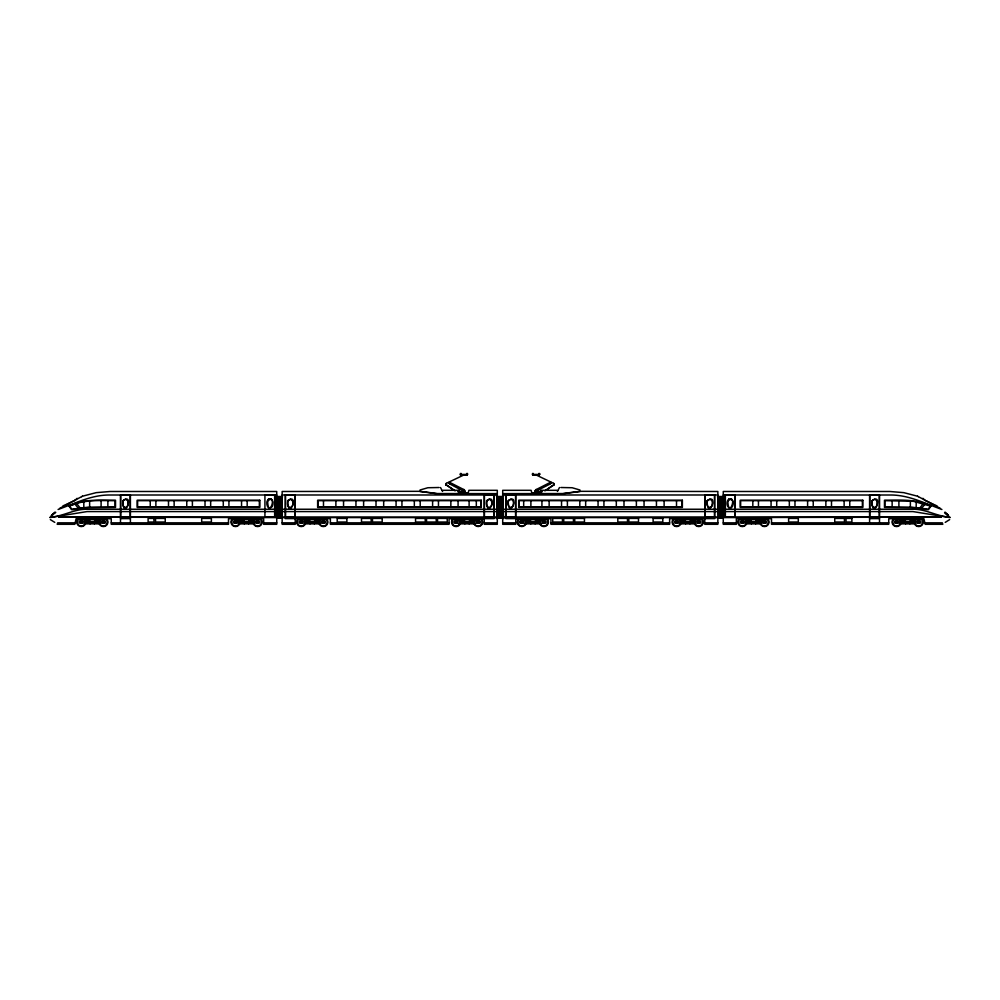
<?xml version="1.0" encoding="UTF-8"?>
<svg xmlns="http://www.w3.org/2000/svg" width="1000" height="1000" viewBox="0 0 1000 1000"><rect width="100%" height="100%" fill="white"/><g stroke="black" fill="none" stroke-linecap="round" stroke-linejoin="round"><path stroke-width="1.5" d="M446.312 483.35L445.763 484.75L446.312 483.35L464.363 474.738L463.525 474.738M463.038 491.525L463.938 489.5L464.85 491.525M464.85 490.4L464.575 491.037M535.15 491.525L536.062 489.5L536.962 491.525M536.962 490.4L536.512 491.188M453.938 490.125L445.8 484.425M51.975 515.375L52.925 514.35L52.05 515.413M450.163 483.413C445.288 482 454.137 485 448.725 482.7L449.95 483.625M948.025 515.375L947.075 514.35L948.012 515.4M536.475 474.738L535.638 474.738L553.787 483.438L554.288 484.7L544.875 490.838M123.413 500.4C119.725 509.625 131.163 509.625 127.487 500.4M288.225 500.4C284.538 509.625 295.975 509.625 292.3 500.4M487.15 500.4C483.462 509.625 494.9 509.625 491.213 500.4M508.787 500.4C505.1 509.625 516.538 509.625 512.85 500.4M707.7 500.4C704.025 509.625 715.462 509.625 711.775 500.4M872.513 500.4C868.838 509.625 880.275 509.625 876.587 500.4M557.425 491.45L557.812 490.712M559.487 487.512L558.025 490.312L541.013 490.312L540.337 492.788L531.775 492.788L531.1 490.312L502.7 490.312L502.7 524.3L515.775 524.3L515.775 494.988M549.837 483.413L550.25 482.125L551.275 482.7C548.025 485.062 552.163 481.112 550.05 483.625M74.963 500.55L77.075 498.312M123.425 500.375L125.45 499.188L127.475 500.375M288.238 500.375L290.262 499.188L292.275 500.375M487.163 500.375L489.175 499.188L491.2 500.375M508.8 500.375L510.825 499.188L512.837 500.375M707.725 500.375L709.737 499.188L711.762 500.375M872.525 500.375L874.55 499.188L876.575 500.375M949.65 519.612L945.238 522.375M271.3 499.15C266.45 497.15 265.562 505.387 268.475 507.612C273.337 509.538 274.212 501.35 271.3 499.137M919.837 507.95L923.375 503.525M921.75 508.2L925.05 504.075M53.8 513.288L51.375 515.712L54.812 512.362M81.638 496.65L82.413 496.213M276.288 496.838L277.188 496.838L277.188 517.612L276.288 517.612M277.188 496.838L278.087 496.838L278.087 517.612L277.188 517.612M278.087 496.838L278.988 496.838L278.988 517.612L278.087 517.612M278.988 496.838L279.887 496.838L279.887 517.612L278.988 517.612M279.887 496.838L280.788 496.838L280.788 517.612L279.887 517.612M280.788 496.838L281.688 496.838L281.688 517.612L280.788 517.612M281.688 496.838L282.6 496.838M282.6 517.612L281.688 517.612M497.75 517.612L496.85 517.612L496.85 496.838L497.75 496.838L498.2 518.038L498.65 496.838L499.55 496.838L500 518.038L500.45 496.838L501.35 496.838L501.8 518.038L502.7 496.4L503.612 518.038M497.75 496.838L498.65 496.838M499.55 496.838L500.45 496.838M501.35 496.838L502.25 496.838M498.65 517.612L499.55 517.612M500.45 517.612L501.35 517.612M503.15 517.612L502.25 517.612M717.4 496.838L718.312 496.838L718.763 518.038L719.212 496.838L720.113 496.838L720.562 518.038L721.012 496.838L721.912 496.838L722.362 518.038L722.812 496.838L723.713 496.838M718.312 496.838L719.212 496.838M720.113 496.838L721.012 496.838M721.912 496.838L722.812 496.838M718.312 517.612L717.4 517.612M719.212 517.612L720.113 517.612M721.012 517.612L721.912 517.612M723.713 517.612L722.812 517.612M54.65 512.45L55.75 512.362L51.375 515.712M81.638 496.65L59.55 508.425M267.9 499.588L269.163 498.913M728.7 499.137C725.8 501.375 726.65 509.588 731.525 507.587C734.438 505.375 733.562 497.137 728.7 499.15M99.6 518.125L96.225 520.612A3.475 3.475 0 0 1 94.375 521.138L97.075 520.237L94.375 519.338M99.7 518.275L96.325 520.763A3.65 3.65 0 0 1 94.375 521.325L90.075 521.325A2.9 2.9 0 0 1 88.362 520.763L84.987 518.275M105.375 519.212L101.213 519.212A2.9 2.9 0 0 0 99.5 519.775L96.125 522.263A3.312 3.312 0 0 1 94.362 522.762L90.1 522.762A2.587 2.587 0 0 1 88.562 522.263L85.188 519.775A2.9 2.9 0 0 0 83.475 519.212L79.312 519.212M253.825 518.125L250.45 520.612A3.475 3.475 0 0 1 248.6 521.138L251.312 520.237L248.6 519.338M253.925 518.275L250.55 520.763A3.65 3.65 0 0 1 248.612 521.325L244.312 521.325A2.9 2.9 0 0 1 242.587 520.763L239.225 518.275M259.6 519.212L255.45 519.212A2.9 2.9 0 0 0 253.725 519.775L250.362 522.263A3.312 3.312 0 0 1 248.588 522.762L244.325 522.762A2.587 2.587 0 0 1 242.787 522.263L239.412 519.775A2.9 2.9 0 0 0 237.7 519.212L233.538 519.212M319.562 518.125L316.188 520.612A3.475 3.475 0 0 1 314.337 521.138L317.038 520.237L314.337 519.338M319.662 518.275L316.288 520.763A3.65 3.65 0 0 1 314.337 521.325L310.038 521.325A2.9 2.9 0 0 1 308.325 520.763L304.95 518.275M474.387 518.125L471.012 520.612A3.475 3.475 0 0 1 469.162 521.138L471.863 520.237L469.162 519.338M474.487 518.275L471.112 520.763A3.65 3.65 0 0 1 469.175 521.325L464.875 521.325A2.9 2.9 0 0 1 463.15 520.763L459.787 518.275M540.125 518.125L536.75 520.612A2.75 2.75 0 0 1 535.125 521.138L540.625 520.237M540.212 518.275L536.85 520.763A2.9 2.9 0 0 1 535.125 521.325L530.825 521.325A3.65 3.65 0 0 1 528.888 520.763L525.513 518.275M545.9 519.212L541.737 519.212A2.9 2.9 0 0 0 540.025 519.775L536.65 522.263A2.587 2.587 0 0 1 535.112 522.762L530.85 522.762A3.312 3.312 0 0 1 529.075 522.263L525.712 519.775A2.9 2.9 0 0 0 523.987 519.212L519.837 519.212M694.95 518.125L691.575 520.612A2.75 2.75 0 0 1 689.95 521.138L695.45 520.237M695.05 518.275L691.675 520.763A2.9 2.9 0 0 1 689.963 521.325L685.662 521.325A3.65 3.65 0 0 1 683.725 520.763L680.337 518.275M700.725 519.212L696.562 519.212A2.9 2.9 0 0 0 694.85 519.775L691.475 522.263A2.587 2.587 0 0 1 689.938 522.762L685.675 522.762A3.312 3.312 0 0 1 683.913 522.263L680.537 519.775A2.9 2.9 0 0 0 678.825 519.212L674.663 519.212M760.675 518.125L757.312 520.612A2.75 2.75 0 0 1 755.675 521.138L758.388 520.237L755.675 519.338M760.775 518.275L757.412 520.763A2.9 2.9 0 0 1 755.688 521.325L751.388 521.325A3.65 3.65 0 0 1 749.45 520.763L746.075 518.275M766.462 519.212L762.3 519.212A2.9 2.9 0 0 0 760.588 519.775L757.212 522.263A2.587 2.587 0 0 1 755.675 522.762L751.413 522.762A3.312 3.312 0 0 1 749.638 522.263L746.275 519.775A2.9 2.9 0 0 0 744.55 519.212L740.4 519.212M914.912 518.125L911.538 520.612A2.75 2.75 0 0 1 909.912 521.138L915.413 520.237M915.013 518.275L911.637 520.763A2.9 2.9 0 0 1 909.925 521.325L905.625 521.325A3.65 3.65 0 0 1 903.675 520.763L900.3 518.275M920.688 519.212L916.525 519.212A2.9 2.9 0 0 0 914.812 519.775L911.438 522.263A2.587 2.587 0 0 1 909.9 522.762L905.638 522.762A3.312 3.312 0 0 1 903.875 522.263L900.5 519.775A2.9 2.9 0 0 0 898.787 519.212L894.625 519.212M546.062 490.125L554.2 484.425M554.325 484.637L553.688 483.35M62.987 506.037L65.7 504.712M536.275 489.525L549.888 482.6M536.888 490.737L550.5 483.812M420.012 490.012L427.85 487.738L439.113 487.512M449.775 482.175L448.7 482.65M75.15 500.275L65.788 504.663M63.637 505.662L63.863 505.575A6.975 1.375 0 0 0 63.525 505.712M82.438 496.213L96.213 492.65L110.188 491.488L276.737 491.488L276.737 524.3L263.663 524.3L263.663 518.713L228.487 518.713L228.487 524.3L111.263 524.3L111.263 518.713L76.1 518.713L74.8 524.3L57.162 524.3L57.713 522.837L75.138 522.837M84.588 520.237L90.087 519.338M244.325 519.338L241.612 520.237L244.325 521.138A2.75 2.75 0 0 1 242.688 520.612L239.325 518.125M304.55 520.237L310.05 519.338M459.375 520.237L464.875 519.338M530.837 519.338L528.138 520.237L530.837 521.138A3.475 3.475 0 0 1 528.987 520.612L525.612 518.125M685.662 519.338L682.962 520.237L685.662 521.138A3.475 3.475 0 0 1 683.812 520.612L680.438 518.125M751.4 519.338L748.688 520.237L751.4 521.138A3.475 3.475 0 0 1 749.55 520.612L746.175 518.125M905.625 519.338L902.925 520.237L905.625 521.138A3.475 3.475 0 0 1 903.775 520.612L900.4 518.125M58.087 509.475C75.075 503.462 91.55 494.7 110.188 495.012L276.737 494.988M103.387 521.138C100.588 523.325 106.337 522.925 103.387 520.825M235.525 521.138C232.725 523.325 238.475 522.925 235.525 520.825M323.35 521.138C320.538 523.325 326.3 522.925 323.35 520.825M676.65 521.138C673.838 523.325 679.6 522.925 676.65 520.825M764.475 521.138C761.663 523.325 767.412 522.925 764.475 520.825M896.612 521.138C893.8 523.325 899.55 522.925 896.612 520.825M580.112 491.488L562.75 493.775L502.7 493.85M460.375 474.438L467.5 474.438M532.5 474.438L539.625 474.438M461.012 475.075L466.875 475.075M533.125 475.075L538.987 475.075M560.887 487.512L572.15 487.738L579.987 490.012M458.088 491.525L465.3 491.975L458.088 491.975M541.912 491.525L534.7 491.525L541.912 491.975M463.05 492.312L464.825 492.312M535.175 492.312L536.95 492.312M463.05 492.537L464.825 492.537M535.175 492.537L536.95 492.537M463.05 492.762L464.825 492.762M535.175 492.762L536.95 492.762M458.825 493.1L468.062 493.1M531.938 493.1L541.175 493.1M497.3 493.625L437.25 493.55L419.975 491.325L282.15 491.488L282.15 524.3L295.225 524.3L295.225 494.988M502.7 493.625L562.75 493.55L580.025 491.325L717.85 491.488L717.85 524.3L704.775 524.3L704.775 494.988M497.3 493.85L437.25 493.775L419.888 491.488M282.15 494.988L497.3 494.988M502.7 494.988L717.85 494.988M723.263 494.988L889.812 495.012C908.45 494.7 924.925 503.462 941.912 509.475M265.125 495.213L274.65 495.2L274.65 516.938L265.125 516.938M496.388 495.95L497.3 495.95M502.7 495.95L503.612 495.95M276.737 509.237L87.05 509.237C74.162 508.95 62.775 516.575 50.125 517.137M282.15 509.237L497.3 509.237M502.7 509.237L717.85 509.237M723.263 509.237L912.95 509.237C925.837 508.95 937.225 516.575 949.875 517.137M276.737 511.575L87.05 511.575L50 517.587M282.15 511.575L497.3 511.575M502.7 511.575L717.85 511.575M723.263 511.575L912.95 511.575L950 517.587M947.387 514.45C951.287 518.375 941.95 511.525 945.35 512.45M276.737 517.137L58.637 517.112L276.737 517.587M282.15 517.137L497.3 517.137M502.7 517.137L717.85 517.137M723.263 517.137L941.363 517.112L723.263 517.587M282.15 517.587L497.3 517.587M502.7 517.587L717.85 517.587M120.487 518.6L130.412 518.6M295.225 518.6L285.3 518.6L285.3 494.988M484.225 518.6L494.137 518.6L494.137 494.988M496.388 518.488L497.3 518.488M502.7 518.488L503.612 518.488M515.775 518.6L505.863 518.6L505.863 494.988M704.775 518.6L714.7 518.6L714.7 494.988M869.587 518.6L879.513 518.6M295.225 518.713L330.387 518.713L330.387 524.3L449.05 524.3L449.05 518.713L484.225 518.713M515.775 518.713L550.95 518.713L550.95 524.3L669.613 524.3L669.613 518.713L704.775 518.713M90.237 518.888L94.225 518.888M244.462 518.888L248.463 518.888M310.188 518.888L314.188 518.888M465.025 518.888L469.025 518.888M530.975 518.888L534.975 518.888M685.812 518.888L689.812 518.888M751.538 518.888L755.537 518.888M905.775 518.888L909.762 518.888M299.275 519.212L303.438 519.212A2.9 2.9 0 0 1 305.15 519.775L308.525 522.263A2.587 2.587 0 0 0 310.062 522.762L314.325 522.762A3.312 3.312 0 0 0 316.087 522.263L319.462 519.775A2.9 2.9 0 0 1 321.175 519.212L325.337 519.212M454.1 519.212L458.263 519.212A2.9 2.9 0 0 1 459.975 519.775L463.35 522.263A2.587 2.587 0 0 0 464.888 522.762L469.15 522.762A3.312 3.312 0 0 0 470.925 522.263L474.288 519.775A2.9 2.9 0 0 1 476.012 519.212L480.163 519.212M79.138 519.4L83.462 519.4A2.75 2.75 0 0 1 85.087 519.925L88.462 522.413A2.75 2.75 0 0 0 90.087 522.95L90.087 523.85M105.55 519.4L101.225 519.4A2.75 2.75 0 0 0 99.6 519.925L96.225 522.413A3.475 3.475 0 0 1 94.375 522.95L94.375 523.85M233.363 519.4L237.688 519.4A2.75 2.75 0 0 1 239.325 519.925L242.688 522.413A2.75 2.75 0 0 0 244.325 522.95L244.325 523.85M259.788 519.4L255.45 519.4A2.75 2.75 0 0 0 253.825 519.925L250.45 522.413A3.475 3.475 0 0 1 248.6 522.95L248.6 523.85M299.1 519.4L303.425 519.4A2.75 2.75 0 0 1 305.05 519.925L308.425 522.413A2.75 2.75 0 0 0 310.05 522.95L310.05 523.85M325.513 519.4L321.188 519.4A2.75 2.75 0 0 0 319.562 519.925L316.188 522.413A3.475 3.475 0 0 1 314.337 522.95L314.337 523.85M453.925 519.4L458.25 519.4A2.75 2.75 0 0 1 459.875 519.925L463.25 522.413A2.75 2.75 0 0 0 464.875 522.95L464.875 523.85M480.35 519.4L476.012 519.4A2.75 2.75 0 0 0 474.387 519.925L471.012 522.413A3.475 3.475 0 0 1 469.162 522.95L469.162 523.85M519.65 519.4L523.987 519.4A2.75 2.75 0 0 1 525.612 519.925L528.987 522.413A3.475 3.475 0 0 0 530.837 522.95L530.837 523.85M546.075 519.4L541.75 519.4A2.75 2.75 0 0 0 540.125 519.925L536.75 522.413A2.75 2.75 0 0 1 535.125 522.95L535.125 523.85M674.488 519.4L678.812 519.4A2.75 2.75 0 0 1 680.438 519.925L683.812 522.413A3.475 3.475 0 0 0 685.662 522.95L685.662 523.85M700.9 519.4L696.575 519.4A2.75 2.75 0 0 0 694.95 519.925L691.575 522.413A2.75 2.75 0 0 1 689.95 522.95L689.95 523.85M740.212 519.4L744.55 519.4A2.75 2.75 0 0 1 746.175 519.925L749.55 522.413A3.475 3.475 0 0 0 751.4 522.95L751.4 523.85M766.637 519.4L762.312 519.4A2.75 2.75 0 0 0 760.675 519.925L757.312 522.413A2.75 2.75 0 0 1 755.675 522.95L755.675 523.85M894.45 519.4L898.775 519.4A2.75 2.75 0 0 1 900.4 519.925L903.775 522.413A3.475 3.475 0 0 0 905.625 522.95L905.625 523.85M920.863 519.4L916.538 519.4A2.75 2.75 0 0 0 914.912 519.925L911.538 522.413A2.75 2.75 0 0 1 909.912 522.95L909.912 523.85M236.337 520.237L237.5 520.237M762.5 520.237L763.662 520.237M86.737 521.138L79.138 521.138L79.138 522.95L105.55 522.95L105.55 521.138L97.95 521.138M240.963 521.138L233.363 521.138L233.363 522.95L259.788 522.95L259.788 521.138L252.175 521.138M306.7 521.138L299.1 521.138L299.1 522.95L325.513 522.95L325.513 521.138L317.913 521.138M461.525 521.138L453.925 521.138L453.925 522.95L480.35 522.95L480.35 521.138L472.738 521.138M527.263 521.138L519.65 521.138L519.65 522.95L546.075 522.95L546.075 521.138L538.475 521.138M682.087 521.138L674.488 521.138L674.488 522.95L700.9 522.95L700.9 521.138L693.3 521.138M747.825 521.138L740.212 521.138L740.212 522.95L766.637 522.95L766.637 521.138L759.038 521.138M902.05 521.138L894.45 521.138L894.45 522.95L920.863 522.95L920.863 521.138L913.263 521.138M111.263 522.837L228.487 522.837M263.663 522.837L276.737 522.837M282.15 522.837L295.225 522.837M330.387 522.837L449.05 522.837M484.225 522.837L497.3 522.837M502.7 522.837L515.775 522.837M550.95 522.837L669.613 522.837M704.775 522.837L717.85 522.837M723.263 522.837L736.338 522.837M771.513 522.837L888.737 522.837M924.862 522.837L942.288 522.837L942.837 524.3L925.2 524.3L923.9 518.713L888.737 518.713L888.737 524.3L771.513 524.3L771.513 518.713L736.338 518.713L736.338 524.3L723.263 524.3L723.263 491.488L889.812 491.488L903.787 492.65L917.562 496.213M84.55 523.85L100.037 523.85M238.775 523.85L254.275 523.85M304.513 523.85L320 523.85M459.338 523.85L474.825 523.85M525.175 523.85L540.662 523.85M680 523.85L695.487 523.85M745.725 523.85L761.225 523.85M899.963 523.85L915.45 523.85M54.763 522.375L50.35 519.612M940.45 508.425L918.363 496.65M909.912 519.338L912.613 520.237M689.95 519.338L692.65 520.237M535.125 519.338L537.825 520.237M462.175 520.237L464.875 521.138A2.75 2.75 0 0 1 463.25 520.612L459.875 518.125M307.35 520.237L310.05 521.138A2.75 2.75 0 0 1 308.425 520.612L305.05 518.125M87.387 520.237L90.087 521.138A2.75 2.75 0 0 1 88.462 520.612L85.087 518.125M730.837 498.913L732.1 499.588M934.3 504.712L937.013 506.037M934.275 504.7L924.85 500.275L922.925 498.312M551.3 482.65L550.225 482.175M917.588 496.213L918.363 496.65M450.112 482.6L463.725 489.525M449.5 483.812L463.488 491.188M445.675 484.637L455.125 490.838M945.188 512.362L947.5 514.5M946.2 513.288L948.575 515.712M76.625 503.525L80.162 507.95M74.95 504.075L78.25 508.2M535.425 491.037L535.15 490.4M440.513 487.512L441.975 490.312L458.988 490.312L459.663 492.788L468.225 492.788L468.9 490.312L497.3 490.312L497.3 524.3L484.225 524.3L484.225 494.988M442.188 490.712L442.575 491.45M919.6 521.138L919.6 522.95M917.613 521.138L917.613 522.95M916.188 501.8L916.188 507.55M910.375 500.988L910.375 507.15M898.9 500.675L898.9 506.987M897.7 521.138L897.7 522.95M895.713 521.138L895.713 522.95M892.138 500.675L892.138 506.987M879.513 495.012L879.513 522.837M869.587 495.012L869.587 522.837M849.75 500.675L849.75 506.987M844.125 500.675L844.125 506.987M831.5 500.675L831.5 506.987M825.863 500.675L825.863 506.987M813.238 500.675L813.238 506.987M807.6 500.675L807.6 506.987M794.975 500.675L794.975 506.987M789.338 500.675L789.338 506.987M776.712 500.675L776.712 506.987M771.075 500.675L771.075 506.987M765.362 521.138L765.362 522.95M763.375 521.138L763.375 522.95M758.45 500.675L758.45 506.987M752.825 500.675L752.825 506.987M743.475 521.138L743.475 522.95M741.488 521.138L741.488 522.95M735.075 495.012L735.075 517.137M725.15 495.012L725.15 517.137M722.362 496.4L722.362 518.038M721.462 496.4L721.462 518.038M720.562 496.4L720.562 518.038M719.663 496.4L719.663 518.038M718.763 496.4L718.763 518.038M699.638 521.138L699.638 522.95M697.65 521.138L697.65 522.95M677.738 521.138L677.738 522.95M676.513 500.675L676.513 506.987M675.763 521.138L675.763 522.95M664.112 500.675L664.112 506.987M656.45 500.675L656.45 506.987M644.05 500.675L644.05 506.987M636.388 500.675L636.388 506.987M623.987 500.675L623.987 506.987M616.325 500.675L616.325 506.987M603.925 500.675L603.925 506.987M598.062 500.675L598.062 506.987M585.662 500.675L585.662 506.987M579.8 500.675L579.8 506.987M567.4 500.675L567.4 506.987M561.538 500.675L561.538 506.987M549.15 500.675L549.15 506.987M544.8 521.138L544.8 522.95M542.812 521.138L542.812 522.95M541.925 500.675L541.925 506.987M539.625 473.45L539.625 474.625L538.812 474.625L538.812 473.45M533.312 473.45L533.312 474.625L532.5 474.625L532.5 473.45M530.887 500.675L530.887 506.987M523.675 500.675L523.675 506.987M522.913 521.138L522.913 522.95M520.925 521.138L520.925 522.95M501.8 496.4L501.8 518.038M500.9 496.4L500.9 518.038M500 496.4L500 518.038M499.1 496.4L499.1 518.038M498.2 496.4L498.2 518.038M479.075 521.138L479.075 522.95M477.088 521.138L477.088 522.95M476.325 500.675L476.325 506.987M469.113 500.675L469.113 506.987M467.5 473.45L467.5 474.625L466.688 474.625L466.688 473.45M461.188 473.45L461.188 474.625L460.375 474.625L460.375 473.45M458.075 500.675L458.075 506.987M457.188 521.138L457.188 522.95M455.2 521.138L455.2 522.95M450.85 500.675L450.85 506.987M438.462 500.675L438.462 506.987M432.6 500.675L432.6 506.987M420.2 500.675L420.2 506.987M414.338 500.675L414.338 506.987M401.938 500.675L401.938 506.987M396.075 500.675L396.075 506.987M383.675 500.675L383.675 506.987M376.012 500.675L376.012 506.987M363.612 500.675L363.612 506.987M355.95 500.675L355.95 506.987M343.55 500.675L343.55 506.987M335.887 500.675L335.887 506.987M324.237 521.138L324.237 522.95M323.488 500.675L323.488 506.987M322.262 521.138L322.262 522.95M302.35 521.138L302.35 522.95M300.363 521.138L300.363 522.95M281.238 496.4L281.238 518.038M280.338 496.4L280.338 518.038M279.438 496.4L279.438 518.038M278.538 496.4L278.538 518.038M277.638 496.4L277.638 518.038M274.85 495.012L274.85 517.137M264.925 495.012L264.925 517.137M258.512 521.138L258.512 522.95M256.525 521.138L256.525 522.95M247.175 500.675L247.175 506.987M241.55 500.675L241.55 506.987M236.625 521.138L236.625 522.95M234.638 521.138L234.638 522.95M228.925 500.675L228.925 506.987M223.287 500.675L223.287 506.987M210.662 500.675L210.662 506.987M205.025 500.675L205.025 506.987M192.4 500.675L192.4 506.987M186.762 500.675L186.762 506.987M174.137 500.675L174.137 506.987M168.5 500.675L168.5 506.987M155.875 500.675L155.875 506.987M150.25 500.675L150.25 506.987M130.412 495.012L130.412 522.837M120.487 495.012L120.487 522.837M107.863 500.675L107.863 506.987M104.288 521.138L104.288 522.95M102.3 521.138L102.3 522.95M101.1 500.675L101.1 506.987M89.625 500.988L89.625 507.15M83.812 501.8L83.812 507.55M82.387 521.138L82.387 522.95M80.4 521.138L80.4 522.95M936.137 505.575A6.975 1.375 0 0 1 936.475 505.712M921.888 518.85A4.513 4.513 0 0 1 922.163 524.938A4.513 4.513 0 0 1 916.112 525.737A4.513 4.513 0 0 1 914.8 519.788M920.725 518.538A4.05 4.05 0 0 1 920.725 525.55A4.05 4.05 0 0 1 914.65 522.038M914.788 521A4.05 4.05 0 0 1 916.675 518.538M900.512 519.788A4.513 4.513 0 0 1 899.2 525.737A4.513 4.513 0 0 1 893.162 524.938A4.513 4.513 0 0 1 893.425 518.85M900.662 522.038A4.05 4.05 0 0 1 894.587 525.55A4.05 4.05 0 0 1 894.587 518.538M898.637 518.538A4.05 4.05 0 0 1 900.525 521M767.663 518.85A4.513 4.513 0 0 1 767.925 524.938A4.513 4.513 0 0 1 761.888 525.737A4.513 4.513 0 0 1 760.562 519.788M766.5 518.538A4.05 4.05 0 0 1 766.5 525.55A4.05 4.05 0 0 1 760.425 522.038M760.562 521A4.05 4.05 0 0 1 762.45 518.538M746.287 519.788A4.513 4.513 0 0 1 744.963 525.737A4.513 4.513 0 0 1 738.925 524.938A4.513 4.513 0 0 1 739.188 518.85M746.438 522.038A4.05 4.05 0 0 1 740.35 525.55A4.05 4.05 0 0 1 740.35 518.538M744.412 518.538A4.05 4.05 0 0 1 746.3 521M526.325 522.038A4.513 4.513 0 0 1 520.1 526.213A4.513 4.513 0 0 1 518.638 518.85M525.875 522.038A4.05 4.05 0 0 1 519.788 525.55A4.05 4.05 0 0 1 519.788 518.538M523.85 518.538A4.05 4.05 0 0 1 525.737 521M547.1 518.85A4.513 4.513 0 0 1 547.362 524.938A4.513 4.513 0 0 1 541.325 525.737A4.513 4.513 0 0 1 540.013 519.788M545.938 518.538A4.05 4.05 0 0 1 545.938 525.55A4.05 4.05 0 0 1 539.862 522.038M540 521A4.05 4.05 0 0 1 541.888 518.538M701.925 518.85A4.513 4.513 0 0 1 702.2 524.938A4.513 4.513 0 0 1 696.15 525.737A4.513 4.513 0 0 1 694.837 519.788M700.763 518.538A4.05 4.05 0 0 1 700.763 525.55A4.05 4.05 0 0 1 694.688 522.038M694.825 521A4.05 4.05 0 0 1 696.712 518.538M680.55 519.788A4.513 4.513 0 0 1 679.237 525.737A4.513 4.513 0 0 1 673.2 524.938A4.513 4.513 0 0 1 673.462 518.85M680.7 522.038A4.05 4.05 0 0 1 674.625 525.55A4.05 4.05 0 0 1 674.625 518.538M678.675 518.538A4.05 4.05 0 0 1 680.562 521M85.2 519.788A4.513 4.513 0 0 1 83.888 525.737A4.513 4.513 0 0 1 77.838 524.938A4.513 4.513 0 0 1 78.112 518.85M85.35 522.038A4.05 4.05 0 0 1 79.275 525.55A4.05 4.05 0 0 1 79.275 518.538M83.325 518.538A4.05 4.05 0 0 1 85.213 521M106.575 518.85A4.513 4.513 0 0 1 106.838 524.938A4.513 4.513 0 0 1 100.8 525.737A4.513 4.513 0 0 1 99.488 519.788M105.412 518.538A4.05 4.05 0 0 1 105.412 525.55A4.05 4.05 0 0 1 99.338 522.038M99.475 521A4.05 4.05 0 0 1 101.363 518.538M239.438 519.788A4.513 4.513 0 0 1 238.113 525.737A4.513 4.513 0 0 1 232.075 524.938A4.513 4.513 0 0 1 232.338 518.85M239.575 522.038A4.05 4.05 0 0 1 233.5 525.55A4.05 4.05 0 0 1 233.5 518.538M237.55 518.538A4.05 4.05 0 0 1 239.438 521M260.812 518.85A4.513 4.513 0 0 1 261.075 524.938A4.513 4.513 0 0 1 255.037 525.737A4.513 4.513 0 0 1 253.713 519.788M259.65 518.538A4.05 4.05 0 0 1 259.65 525.55A4.05 4.05 0 0 1 253.562 522.038M253.7 521A4.05 4.05 0 0 1 255.588 518.538M481.362 518.85A4.513 4.513 0 0 1 479.9 526.213A4.513 4.513 0 0 1 473.675 522.038M480.213 518.538A4.05 4.05 0 0 1 480.213 525.55A4.05 4.05 0 0 1 474.125 522.038M474.263 521A4.05 4.05 0 0 1 476.15 518.538M459.988 519.788A4.513 4.513 0 0 1 458.675 525.737A4.513 4.513 0 0 1 452.638 524.938A4.513 4.513 0 0 1 452.9 518.85M460.138 522.038A4.05 4.05 0 0 1 454.062 525.55A4.05 4.05 0 0 1 454.062 518.538M458.113 518.538A4.05 4.05 0 0 1 460 521M305.163 519.788A4.513 4.513 0 0 1 303.85 525.737A4.513 4.513 0 0 1 297.8 524.938A4.513 4.513 0 0 1 298.075 518.85M305.312 522.038A4.05 4.05 0 0 1 299.237 525.55A4.05 4.05 0 0 1 299.237 518.538M303.288 518.538A4.05 4.05 0 0 1 305.175 521M326.538 518.85A4.513 4.513 0 0 1 326.8 524.938A4.513 4.513 0 0 1 320.763 525.737A4.513 4.513 0 0 1 319.45 519.788M325.375 518.538A4.05 4.05 0 0 1 325.375 525.55A4.05 4.05 0 0 1 319.3 522.038M319.438 521A4.05 4.05 0 0 1 321.325 518.538M267.65 501.012C268.188 520.662 278.113 492.525 267.65 501.012M727.875 501.012C728.413 520.662 738.337 492.525 727.875 501.012M122.775 500.85C123.45 522.1 135.188 491.675 122.775 500.85M287.587 500.85C288.263 522.1 300 491.675 287.587 500.85M486.512 500.85C487.175 522.1 498.925 491.675 486.512 500.85M508.15 500.85C508.825 522.1 520.562 491.675 508.15 500.85M707.075 500.85C707.738 522.1 719.488 491.675 707.075 500.85M871.888 500.85C872.55 522.1 884.3 491.675 871.888 500.85M80.425 521.812C81.525 525.25 83.1 519.375 80.425 521.812M256.75 521.812C257.85 525.25 259.425 519.375 256.75 521.812M300.387 521.812C301.488 525.25 303.062 519.375 300.387 521.812M455.213 521.812C456.325 525.25 457.9 519.375 455.213 521.812M463.512 490.288L464.375 490.513L463.512 490.288M477.312 521.812C478.413 525.25 479.988 519.375 477.312 521.812M520.95 521.812C522.05 525.25 523.625 519.375 520.95 521.812M535.625 490.288L536.487 490.513L535.625 490.288M543.038 521.812C544.15 525.25 545.712 519.375 543.038 521.812M697.875 521.812C698.975 525.25 700.55 519.375 697.875 521.812M741.513 521.812C742.613 525.25 744.188 519.375 741.513 521.812M917.837 521.812C918.938 525.25 920.512 519.375 917.837 521.812M930.438 506.112L928.162 509.25L912.4 507.25L884.925 506.987L884.925 500.675L913.425 501.312L930.438 506.112M931.15 505.913L928.363 509.738L912.375 507.7L884.475 507.438L884.475 500.225C900.1 500.037 916.6 499.025 931.15 505.913M73.125 504.188L68.85 505.913L71.638 509.738L87.625 507.7L115.525 507.438L115.525 500.225C101.375 500.3 86.638 498.975 73.125 504.188M73.275 504.613L69.562 506.112L71.838 509.25L87.6 507.25L115.075 506.987L115.075 500.675C101.125 500.725 86.6 499.462 73.275 504.613M461.012 473.713L460.562 475.3L461.012 473.713M467.325 473.713L466.875 475.3L467.325 473.713M533.125 473.713L532.675 475.3L533.125 473.713M539.438 473.713L538.987 475.3L539.438 473.713M130.2 495.2L120.688 495.213L120.688 516.938L130.2 516.938L130.2 495.2M295.012 495.188L285.512 495.188L285.512 516.938L295.012 516.938L295.012 495.188M493.925 495.188L484.438 495.188L484.438 516.938L493.925 516.938L493.925 495.188M515.562 495.188L506.075 495.188L506.075 516.938L515.562 516.938L515.562 495.188M714.488 495.188L704.987 495.188L704.987 516.938L714.488 516.938L714.488 495.188M734.875 495.213L725.35 495.2L725.35 516.938L734.875 516.938L734.875 495.213M879.312 495.213L869.8 495.2L869.8 516.938L879.312 516.938L879.312 495.213M259.8 500.225L137.175 500.225L137.175 507.438L259.8 507.438L259.8 500.225M481.287 500.225L317.625 500.225L317.625 507.438L481.287 507.438L481.287 500.225M682.375 500.225L518.713 500.225L518.713 507.438L682.375 507.438L682.375 500.225M862.825 500.225L740.2 500.225L740.2 507.438L862.825 507.438L862.825 500.225M259.35 500.675L137.625 500.675L137.625 506.987L259.35 506.987L259.35 500.675M480.838 500.675L318.075 500.675L318.075 506.987L480.838 506.987L480.838 500.675M681.925 500.675L519.163 500.675L519.163 506.987L681.925 506.987L681.925 500.675M862.375 500.675L740.65 500.675L740.65 506.987L862.375 506.987L862.375 500.675M153.975 518.413L148.112 518.413L148.112 522.025L153.975 522.025L153.975 518.413M165.25 518.413L155.55 518.413L155.55 522.025L165.25 522.025L165.25 518.413M211.388 518.413L201.688 518.413L201.688 522.025L211.388 522.025L211.388 518.413M346.887 518.413L337.2 518.413L337.2 522.025L346.887 522.025L346.887 518.413M371.188 518.413L361.5 518.413L361.5 522.025L371.188 522.025L371.188 518.413M382.188 518.413L372.5 518.413L372.5 522.025L382.188 522.025L382.188 518.413M425.25 518.413L415.55 518.413L415.55 522.025L425.25 522.025L425.25 518.413M436.25 518.413L426.55 518.413L426.55 522.025L436.25 522.025L436.25 518.413M447.25 518.413L437.55 518.413L437.55 522.025L447.25 522.025L447.25 518.413M562.45 518.413L552.75 518.413L552.75 522.025L562.45 522.025L562.45 518.413M573.45 518.413L563.75 518.413L563.75 522.025L573.45 522.025L573.45 518.413M584.45 518.413L574.75 518.413L574.75 522.025L584.45 522.025L584.45 518.413M627.5 518.413L617.812 518.413L617.812 522.025L627.5 522.025L627.5 518.413M638.5 518.413L628.812 518.413L628.812 522.025L638.5 522.025L638.5 518.413M662.8 518.413L653.112 518.413L653.112 522.025L662.8 522.025L662.8 518.413M798.312 518.413L788.612 518.413L788.612 522.025L798.312 522.025L798.312 518.413M844.45 518.413L834.75 518.413L834.75 522.025L844.45 522.025L844.45 518.413M851.888 518.413L846.025 518.413L846.025 522.025L851.888 522.025L851.888 518.413"/></g></svg>
